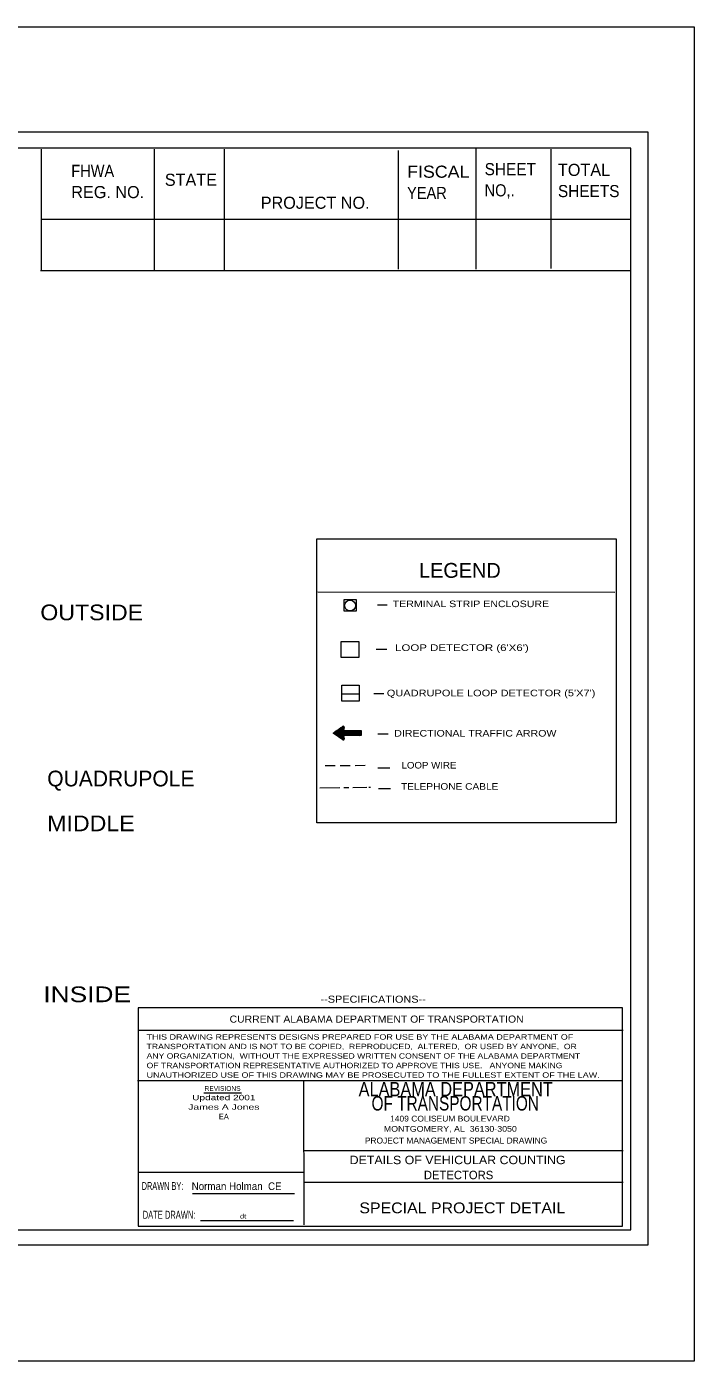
# Model space of a CAD drawing. Extents: x 348728 to 351948, y 349165 to 350311.
# Drawn here: x 351387 to 351948, y 349165 to 350287 of the extents above; entities that cross this region are included whole.
import ezdxf
from ezdxf.enums import TextEntityAlignment as Align

# ---------------------------------------------------------------- set-up
doc = ezdxf.new("R2010")
doc.units = 0
doc.header["$LTSCALE"] = 2.8
doc.linetypes.add('LONG_DASH_SHORT_DASH', pattern=[9.9, 6, -1.2, 1.5, -1.2])
doc.linetypes.add('MEDIUM_DASHED', pattern=[4.5, 3, -1.5])
doc.layers.add('1', color=7, linetype='Continuous', lineweight=13)

msp = doc.modelspace()

# ---------------------------------------------------------------- linework, layer by layer
at = {"layer": '1'}
for p, q in [((351398.88, 350184.019), (351398.88, 350082.451)), ((351493.803, 350184.168), (351493.803, 350082.723)), ((351552.796, 350184.174), (351552.796, 350082.451)), ((351698.915, 350182.953), (351698.915, 350083.148)), ((351764.151, 350184.206), (351764.151, 350083.109)), ((351827.389, 350184.168), (351827.389, 350083.773)), ((351398.904, 350125.298), (351853.356, 350125.298)), ((351399.313, 350125.298), (351894.241, 350125.298)), ((351398.249, 350082.178), (351894.797, 350082.178)), ((351631.384, 349811.973), (351881.043, 349811.707)), ((351681.745, 349800.907), (351689.67, 349800.907)), ((351680.485, 349763.604), (351689.391, 349763.604)), ((351651.56, 349726.24), (351666.305, 349726.24)), ((351678.414, 349726.533), (351686.853, 349726.533)), ((351644.368, 349693.187), (351652.363, 349698.789)), ((351644.527, 349693.103), (351645.201, 349693.779)), ((351644.603, 349693.034), (351645.567, 349693.998)), ((351644.641, 349693.001), (351645.904, 349694.254)), ((351644.704, 349692.977), (351646.266, 349694.516)), ((351644.767, 349692.911), (351646.614, 349694.755)), ((351644.82, 349692.867), (351646.956, 349694.998)), ((351644.893, 349692.847), (351647.311, 349695.228)), ((351644.962, 349692.788), (351647.654, 349695.502)), ((351645.021, 349692.725), (351648.032, 349695.731)), ((351645.092, 349692.71), (351648.362, 349696.001)), ((351645.125, 349692.675), (351648.73, 349696.233)), ((351645.201, 349692.595), (351649.066, 349696.504)), ((351645.268, 349692.569), (351649.435, 349696.724)), ((351645.33, 349692.535), (351649.776, 349696.98)), ((351645.37, 349692.511), (351650.128, 349697.232)), ((351645.431, 349692.446), (351650.496, 349697.456)), ((351645.513, 349692.403), (351650.815, 349697.725)), ((351645.584, 349692.372), (351651.196, 349697.976)), ((351645.626, 349692.313), (351651.518, 349698.21)), ((351645.701, 349692.262), (351651.892, 349698.465)), ((351645.766, 349692.241), (351652.24, 349698.727)), ((351645.814, 349692.175), (351652.501, 349698.862)), ((351645.873, 349692.133), (351652.645, 349698.918)), ((351645.93, 349692.119), (351652.764, 349698.951)), ((351645.989, 349692.061), (351652.888, 349698.951)), ((351646.054, 349692), (351652.968, 349698.918)), ((351646.129, 349691.968), (351653.067, 349698.902)), ((351646.176, 349691.933), (351653.112, 349698.886)), ((351646.232, 349691.892), (351653.203, 349698.839)), ((351646.293, 349691.842), (351653.272, 349698.789)), ((351646.371, 349691.79), (351653.322, 349698.777)), ((351646.424, 349691.781), (351653.39, 349698.708)), ((351646.491, 349691.709), (351653.43, 349698.645)), ((351646.566, 349691.664), (351653.493, 349698.583)), ((351646.614, 349691.647), (351653.515, 349698.525)), ((351646.684, 349691.585), (351653.547, 349698.465)), ((351646.73, 349691.533), (351653.587, 349698.367)), ((351646.796, 349691.508), (351653.614, 349698.32)), ((351646.859, 349691.459), (351653.614, 349698.197)), ((351646.924, 349691.396), (351653.614, 349698.11)), ((351646.997, 349691.37), (351653.587, 349697.981)), ((351647.034, 349691.344), (351653.547, 349697.847)), ((351647.094, 349691.265), (351653.515, 349697.699)), ((351647.158, 349691.244), (351653.493, 349697.577)), ((351647.233, 349691.19), (351653.453, 349697.447)), ((351647.286, 349691.184), (351653.43, 349697.284)), ((351647.357, 349691.108), (351653.39, 349697.171)), ((351647.427, 349691.068), (351653.351, 349696.988)), ((351647.46, 349691.038), (351653.322, 349696.862)), ((351647.527, 349690.986), (351653.289, 349696.724)), ((351647.592, 349690.929), (351653.237, 349696.579)), ((351647.654, 349690.891), (351653.203, 349696.447)), ((351647.706, 349690.843), (351653.165, 349696.312)), ((351647.774, 349690.799), (351653.112, 349696.174)), ((351647.837, 349690.785), (351653.085, 349696.035)), ((351647.895, 349690.738), (351653.067, 349695.902)), ((351647.973, 349690.671), (351653.033, 349695.731)), ((351648.032, 349690.639), (351652.989, 349695.594)), ((351648.094, 349690.596), (351652.951, 349695.47)), ((351648.127, 349690.536), (351652.968, 349695.375)), ((351648.216, 349690.516), (351653.085, 349695.375)), ((351648.257, 349690.46), (351653.194, 349695.375)), ((351648.331, 349690.456), (351653.289, 349695.375)), ((351648.401, 349690.382), (351653.39, 349695.375)), ((351648.46, 349690.337), (351653.493, 349695.375)), ((351648.501, 349690.286), (351653.614, 349695.375)), ((351648.574, 349690.239), (351653.696, 349695.375)), ((351648.619, 349690.208), (351653.816, 349695.375)), ((351648.69, 349690.177), (351653.927, 349695.375)), ((351648.758, 349690.122), (351654.025, 349695.375)), ((351648.813, 349690.062), (351654.126, 349695.375)), ((351648.877, 349690.044), (351654.225, 349695.375)), ((351648.928, 349690.003), (351654.327, 349695.375)), ((351648.989, 349689.933), (351654.415, 349695.375)), ((351649.066, 349689.906), (351654.538, 349695.375)), ((351649.12, 349689.866), (351654.651, 349695.375)), ((351649.199, 349689.825), (351654.755, 349695.375)), ((351649.26, 349689.776), (351654.85, 349695.375)), ((351649.305, 349689.738), (351654.953, 349695.375)), ((351649.363, 349689.675), (351655.055, 349695.375)), ((351649.435, 349689.655), (351655.15, 349695.375)), ((351649.48, 349689.584), (351655.268, 349695.375)), ((351649.563, 349689.581), (351655.371, 349695.375)), ((351649.625, 349689.515), (351655.475, 349695.375)), ((351649.682, 349689.465), (351655.582, 349695.375)), ((351649.734, 349689.438), (351655.698, 349695.375)), ((351649.786, 349689.392), (351655.794, 349695.375)), ((351649.866, 349689.338), (351655.897, 349695.375)), ((351649.933, 349689.313), (351656.011, 349695.375)), ((351649.994, 349689.265), (351656.082, 349695.375)), ((351650.063, 349689.208), (351656.217, 349695.375)), ((351650.095, 349689.182), (351656.3, 349695.375)), ((351650.161, 349689.125), (351656.431, 349695.375)), ((351650.226, 349689.083), (351656.524, 349695.375)), ((351650.287, 349689.055), (351656.611, 349695.375)), ((351650.36, 349689.002), (351656.719, 349695.375)), ((351650.414, 349688.957), (351656.821, 349695.375)), ((351650.483, 349688.904), (351656.952, 349695.375)), ((351650.529, 349688.873), (351657.058, 349695.375)), ((351652.968, 349691.19), (351657.153, 349695.375)), ((351653.085, 349691.19), (351657.253, 349695.375)), ((351653.194, 349691.19), (351657.359, 349695.375)), ((351653.289, 349691.19), (351657.458, 349695.375)), ((351653.39, 349691.19), (351657.553, 349695.375)), ((351653.493, 349691.19), (351657.674, 349695.375)), ((351653.587, 349691.19), (351657.764, 349695.375)), ((351653.696, 349691.19), (351657.859, 349695.375)), ((351653.816, 349691.19), (351657.962, 349695.375)), ((351653.927, 349691.19), (351658.087, 349695.375)), ((351654.025, 349691.19), (351658.188, 349695.375)), ((351654.126, 349691.19), (351658.279, 349695.375)), ((351654.225, 349691.19), (351658.409, 349695.375)), ((351654.327, 349691.19), (351658.503, 349695.375)), ((351654.415, 349691.19), (351658.611, 349695.375)), ((351654.524, 349691.19), (351658.705, 349695.375)), ((351654.651, 349691.19), (351658.819, 349695.375)), ((351654.755, 349691.19), (351658.908, 349695.375)), ((351654.85, 349691.19), (351659.026, 349695.375)), ((351654.953, 349691.19), (351659.141, 349695.375)), ((351655.055, 349691.19), (351659.226, 349695.375)), ((351655.15, 349691.19), (351659.35, 349695.375)), ((351655.268, 349691.19), (351659.461, 349695.375)), ((351655.371, 349691.19), (351659.551, 349695.375)), ((351655.475, 349691.19), (351659.654, 349695.375)), ((351655.572, 349691.19), (351659.757, 349695.375)), ((351655.698, 349691.19), (351659.863, 349695.375)), ((351655.794, 349691.19), (351659.962, 349695.375)), ((351655.897, 349691.19), (351660.054, 349695.375)), ((351656.011, 349691.19), (351660.166, 349695.375)), ((351656.082, 349691.19), (351660.282, 349695.375)), ((351656.217, 349691.19), (351660.395, 349695.375)), ((351656.3, 349691.19), (351660.488, 349695.375)), ((351656.431, 349691.19), (351660.586, 349695.375)), ((351656.524, 349691.19), (351660.685, 349695.375)), ((351656.611, 349691.19), (351660.814, 349695.375)), ((351656.719, 349691.19), (351660.896, 349695.375)), ((351656.821, 349691.19), (351661.023, 349695.375)), ((351656.952, 349691.19), (351661.116, 349695.375)), ((351657.034, 349691.19), (351661.216, 349695.375)), ((351657.141, 349691.19), (351661.31, 349695.375)), ((351657.253, 349691.19), (351661.417, 349695.375)), ((351657.359, 349691.19), (351661.537, 349695.375)), ((351657.458, 349691.19), (351661.616, 349695.375)), ((351657.553, 349691.19), (351661.759, 349695.375)), ((351657.674, 349691.19), (351661.851, 349695.375)), ((351657.764, 349691.19), (351661.952, 349695.375)), ((351657.859, 349691.19), (351662.057, 349695.375)), ((351657.962, 349691.19), (351662.16, 349695.375)), ((351658.087, 349691.19), (351662.252, 349695.375)), ((351658.188, 349691.19), (351662.352, 349695.375)), ((351658.279, 349691.19), (351662.469, 349695.375)), ((351658.409, 349691.19), (351662.558, 349695.375)), ((351658.503, 349691.19), (351662.688, 349695.375)), ((351658.611, 349691.19), (351662.787, 349695.375)), ((351658.705, 349691.19), (351662.893, 349695.375)), ((351658.819, 349691.19), (351662.978, 349695.375)), ((351658.908, 349691.19), (351663.093, 349695.375)), ((351659.026, 349691.19), (351663.2, 349695.375)), ((351659.141, 349691.19), (351663.298, 349695.375)), ((351659.226, 349691.19), (351663.416, 349695.375)), ((351659.337, 349691.19), (351663.495, 349695.375)), ((351659.461, 349691.19), (351663.617, 349695.375)), ((351659.551, 349691.19), (351663.722, 349695.375)), ((351659.654, 349691.19), (351663.816, 349695.375)), ((351659.757, 349691.19), (351663.919, 349695.375)), ((351659.863, 349691.19), (351664.033, 349695.375)), ((351659.961, 349691.19), (351664.145, 349695.375)), ((351660.054, 349691.19), (351664.251, 349695.375)), ((351660.166, 349691.19), (351664.357, 349695.375)), ((351660.282, 349691.19), (351664.443, 349695.375)), ((351660.395, 349691.19), (351664.546, 349695.375)), ((351660.488, 349691.19), (351664.644, 349695.375)), ((351660.586, 349691.19), (351664.758, 349695.375)), ((351660.685, 349691.19), (351664.855, 349695.375)), ((351660.814, 349691.19), (351664.981, 349695.375)), ((351660.882, 349691.19), (351665.084, 349695.375)), ((351661.023, 349691.19), (351665.177, 349695.375)), ((351661.116, 349691.19), (351665.284, 349695.375)), ((351661.216, 349691.19), (351665.382, 349695.375)), ((351661.31, 349691.19), (351665.482, 349695.375)), ((351661.417, 349691.19), (351665.606, 349695.375)), ((351661.537, 349691.19), (351665.679, 349695.375)), ((351661.616, 349691.19), (351665.804, 349695.375)), ((351661.759, 349691.19), (351665.918, 349695.375)), ((351661.851, 349691.19), (351666.023, 349695.375)), ((351661.952, 349691.19), (351666.123, 349695.375)), ((351662.057, 349691.19), (351666.225, 349695.375)), ((351662.16, 349691.19), (351666.338, 349695.375)), ((351662.252, 349691.19), (351666.422, 349695.375)), ((351662.352, 349691.19), (351666.551, 349695.375)), ((351662.449, 349691.19), (351666.65, 349695.375)), ((351662.558, 349691.19), (351666.748, 349695.375)), ((351662.688, 349691.19), (351666.852, 349695.375)), ((351662.787, 349691.19), (351666.945, 349695.375)), ((351662.877, 349691.19), (351667.051, 349695.375)), ((351662.978, 349691.19), (351667.149, 349695.375)), ((351663.093, 349691.19), (351667.28, 349695.375)), ((351663.2, 349691.19), (351667.385, 349695.375)), ((351663.298, 349691.19), (351667.483, 349695.375)), ((351663.413, 349691.19), (351667.583, 349695.375)), ((351663.495, 349691.19), (351667.684, 349695.375)), ((351663.617, 349691.19), (351667.789, 349695.375)), ((351663.722, 349691.19), (351667.805, 349695.292)), ((351663.816, 349691.19), (351667.805, 349695.175)), ((351663.919, 349691.19), (351667.805, 349695.066)), ((351664.033, 349691.19), (351667.805, 349694.974)), ((351664.145, 349691.19), (351667.805, 349694.845)), ((351664.251, 349691.19), (351667.805, 349694.78)), ((351664.357, 349691.19), (351667.805, 349694.67)), ((351664.443, 349691.19), (351667.805, 349694.554)), ((351664.546, 349691.19), (351667.805, 349694.446)), ((351664.644, 349691.19), (351667.805, 349694.341)), ((351664.755, 349691.19), (351667.805, 349694.246)), ((351664.855, 349691.19), (351667.805, 349694.128)), ((351664.981, 349691.19), (351667.805, 349694.038)), ((351665.084, 349691.19), (351667.805, 349693.931)), ((351665.177, 349691.19), (351667.805, 349693.844)), ((351652.438, 349687.538), (351644.368, 349693.187)), ((351644.388, 349693.176), (351644.493, 349693.267)), ((351644.461, 349693.124), (351644.866, 349693.506)), ((351650.596, 349688.84), (351652.951, 349691.184)), ((351650.66, 349688.8), (351652.951, 349691.087)), ((351650.726, 349688.732), (351652.989, 349691.021)), ((351650.762, 349688.709), (351653.01, 349690.923)), ((351650.815, 349688.649), (351653.033, 349690.843)), ((351650.886, 349688.615), (351653.067, 349690.785)), ((351650.966, 349688.574), (351653.085, 349690.671)), ((351651.039, 349688.522), (351653.085, 349690.596)), ((351651.09, 349688.458), (351653.112, 349690.516)), ((351651.155, 349688.452), (351653.146, 349690.456)), ((351651.206, 349688.404), (351653.161, 349690.337)), ((351651.286, 349688.376), (351653.194, 349690.266)), ((351651.319, 349688.325), (351653.194, 349690.185)), ((351651.391, 349688.262), (351653.225, 349690.107)), ((351651.458, 349688.248), (351653.237, 349690.019)), ((351651.518, 349688.173), (351653.267, 349689.933)), ((351651.571, 349688.135), (351653.289, 349689.857)), ((351651.637, 349688.109), (351653.302, 349689.776)), ((351651.687, 349688.057), (351653.349, 349689.675)), ((351651.76, 349688.009), (351653.351, 349689.584)), ((351651.824, 349687.979), (351653.364, 349689.531)), ((351651.892, 349687.93), (351653.39, 349689.438)), ((351651.943, 349687.862), (351653.43, 349689.356)), ((351652.034, 349687.853), (351653.453, 349689.265)), ((351652.09, 349687.796), (351653.453, 349689.208)), ((351652.122, 349687.756), (351653.493, 349689.117)), ((351652.199, 349687.708), (351653.511, 349689.022)), ((351652.261, 349687.672), (351653.515, 349688.931)), ((351652.299, 349687.637), (351653.547, 349688.854)), ((351652.373, 349687.577), (351653.573, 349688.792)), ((351652.417, 349687.538), (351653.587, 349688.709)), ((351652.501, 349687.514), (351653.614, 349688.615)), ((351652.567, 349687.461), (351653.637, 349688.531)), ((351652.642, 349687.457), (351653.661, 349688.453)), ((351652.725, 349687.395), (351653.671, 349688.376)), ((351652.813, 349687.386), (351653.696, 349688.262)), ((351652.921, 349687.379), (351653.696, 349688.173)), ((351653.033, 349687.386), (351653.696, 349688.057)), ((351653.161, 349687.457), (351653.661, 349687.928)), ((351653.39, 349687.577), (351653.515, 349687.672)), ((351665.284, 349691.19), (351667.805, 349693.725)), ((351665.382, 349691.19), (351667.805, 349693.591)), ((351665.482, 349691.19), (351667.805, 349693.506)), ((351665.606, 349691.19), (351667.805, 349693.397)), ((351665.679, 349691.19), (351667.805, 349693.314)), ((351665.802, 349691.19), (351667.805, 349693.194)), ((351665.918, 349691.19), (351667.805, 349693.103)), ((351666.023, 349691.19), (351667.805, 349692.977)), ((351666.123, 349691.19), (351667.805, 349692.911)), ((351666.204, 349691.19), (351667.805, 349692.771)), ((351666.338, 349691.19), (351667.805, 349692.675)), ((351666.422, 349691.19), (351667.805, 349692.569)), ((351666.551, 349691.19), (351667.805, 349692.462)), ((351666.65, 349691.19), (351667.805, 349692.372)), ((351666.737, 349691.19), (351667.805, 349692.248)), ((351666.852, 349691.19), (351667.805, 349692.147)), ((351666.945, 349691.19), (351667.805, 349692.061)), ((351667.051, 349691.19), (351667.805, 349691.933)), ((351667.149, 349691.19), (351667.805, 349691.842)), ((351667.264, 349691.19), (351667.805, 349691.739)), ((351667.385, 349691.19), (351667.805, 349691.647)), ((351667.483, 349691.19), (351667.805, 349691.533)), ((351667.583, 349691.19), (351667.805, 349691.429)), ((351667.684, 349691.19), (351667.805, 349691.317)), ((351667.789, 349691.19), (351667.805, 349691.19)), ((351681.874, 349692.675), (351690.548, 349692.675)), ((351681.874, 349664.051), (351692.078, 349664.051)), ((351682.324, 349646.651), (351692.514, 349646.651)), ((351888.061, 349443.166), (351480.455, 349443.166)), ((351887.331, 349400.682), (351479.724, 349400.682)), ((351619.854, 349279.624), (351619.743, 349401.405)), ((351535.734, 349390.798), (351567.18, 349390.798)), ((351619.66, 349342.111), (351888.061, 349342.111)), ((351480.455, 349324.065), (351619.66, 349324.065)), ((351480.455, 349324.065), (351619.66, 349324.065)), ((351619.66, 349315.574), (351888.061, 349315.574)), ((351526.198, 349306.015), (351611.702, 349306.015)), ((351532.785, 349283.364), (351611.127, 349283.364))]:
    msp.add_line(p, q, dxfattribs=at)
at = {"layer": '1', "linetype": 'MEDIUM_DASHED'}
msp.add_line((351637.682, 349665.964), (351674.543, 349666.076), dxfattribs=at)
at = {"layer": '1', "linetype": 'LONG_DASH_SHORT_DASH'}
for p, q in [((351633.241, 349647.021), (351672.563, 349647.655)), ((351674.196, 349647.682), (351675.843, 349647.708))]:
    msp.add_line(p, q, dxfattribs=at)
at = {"layer": '1'}
for points in [[(351947.979, 350287.026), (351947.979, 349165.026), (350495.979, 349165.026), (350495.979, 350287.026)], [(350525.53, 349263.045), (351909.069, 349263.045), (351909.069, 350198.372), (350525.53, 350198.372)], [(351894.6, 350184.824), (350541.71, 350184.824), (350541.71, 349275.482), (351894.6, 349275.482)], [(351630.585, 349856.566), (351882.405, 349856.566), (351882.405, 349617.597), (351630.585, 349617.597)], [(351653.547, 349805.569), (351663.541, 349805.569), (351663.541, 349795.59), (351653.547, 349795.59)], [(351651.041, 349770.122), (351665.802, 349770.122), (351665.802, 349756.683), (351651.041, 349756.683)], [(351651.56, 349733.572), (351666.305, 349733.572), (351666.305, 349720.141), (351651.56, 349720.141)], [(351887.732, 349462.263), (351480.447, 349462.263), (351480.447, 349278.625), (351887.732, 349278.625)]]:
    msp.add_lwpolyline(points, close=True, dxfattribs=at)
msp.add_lwpolyline([(351653.587, 349697.976), (351652.951, 349695.375), (351667.805, 349695.375), (351667.805, 349691.19), (351652.951, 349691.19), (351653.671, 349688.376)], dxfattribs=at)
msp.add_circle((351658.518, 349800.404), 4.567, dxfattribs=at)
for centre, start, end in [((351652.821, 349698.145), 345.49851, 125.13712), ((351652.9, 349688.171), 234.98548, 14.71405)]:
    msp.add_arc(centre, 0.792, start, end, dxfattribs=at)

# ---------------------------------------------------------------- texts
for s, height, width, p in [('FHWA', 10.18, 0.9, (351424.171, 350160.713)), ('FISCAL', 10.18, 1.1, (351706.493, 350160.041)), ('SHEET', 10.18, 0.95, (351771.674, 350162.186)), ('NO,.', 10.18, 0.9, (351771.674, 350144.37)), ('SHEETS', 10.18, 0.95, (351833.323, 350143.745)), ('YEAR', 10.18, 0.9, (351706.493, 350142.214)), ('OUTSIDE', 13.22, 1.1, (351398.112, 349788.009)), ('TERMINAL STRIP ENCLOSURE', 5.542, 1.2, (351694.436, 349799.049)), ("LOOP DETECTOR (6'X6')", 5.542, 1.3, (351696.409, 349762.215)), ("QUADRUPOLE LOOP DETECTOR (5'X7')", 5.538, 1.25, (351689.432, 349724.095)), ('DIRECTIONAL TRAFFIC ARROW', 5.542, 1.2, (351695.685, 349690.238)), ('LOOP WIRE', 5.542, 1.1, (351701.793, 349663.386)), ('TELEPHONE CABLE', 5.542, 1.15, (351701.334, 349645.544)), ('MIDDLE', 13.22, 1.1, (351403.958, 349610.65)), ('INSIDE', 13.22, 1.25, (351400.678, 349466.949)), ('THIS DRAWING REPRESENTS DESIGNS PREPARED FOR USE BY THE ALABAMA DEPARTMENT OF', 4.523, 1.25, (351487.462, 349435.453)), ('TRANSPORTATION AND IS NOT TO BE COPIED,  REPRODUCED,  ALTERED,  OR USED BY ANYONE,  OR', 4.523, 1.2, (351487.462, 349427.454)), ('ANY ORGANIZATION,  WITHOUT THE EXPRESSED WRITTEN CONSENT OF THE ALABAMA DEPARTMENT', 4.523, 1.2, (351487.462, 349419.471)), ('OF TRANSPORTATION REPRESENTATIVE AUTHORIZED TO APPROVE THIS USE.   ANYONE MAKING', 4.523, 1.2, (351487.462, 349411.463)), ('UNAUTHORIZED USE OF THIS DRAWING MAY BE PROSECUTED TO THE FULLEST EXTENT OF THE LAW.', 4.523, 1.25, (351487.462, 349403.457)), ('PROJECT MANAGEMENT SPECIAL DRAWING', 5.026, 1.05, (351670.989, 349348.11)), ('DRAWN BY:', 6.604, 0.7, (351483.343, 349309.125)), ('DATE DRAWN:', 6.766, 0.7, (351484.216, 349284.804)), ('dt', 3.972, 1.2, (351565.99, 349285.092))]:
    msp.add_text(s, height=height, dxfattribs=dict(at, width=width)).set_placement(p)
for s, height, p in [('TOTAL', 10.18, (351833.323, 350161.561)), ('STATE', 10.18, (351502.797, 350153.239)), ('REG. NO.', 10.18, (351424.171, 350142.894)), ('PROJECT NO.', 10.18, (351583.437, 350133.94)), ('LEGEND', 12.49, (351716.559, 349823.706)), ('QUADRUPOLE', 13.22, (351403.958, 349648.348))]:
    msp.add_text(s, height=height, dxfattribs=at).set_placement(p)
for s, height, width, p in [('--SPECIFICATIONS--', 5.955, 1.15, (351677.962, 349466.478)), ('CURRENT ALABAMA DEPARTMENT OF TRANSPORTATION', 5.955, 1.1, (351680.852, 349449.752)), ('ALABAMA DEPARTMENT', 12.08, 0.85, (351747.376, 349387.764)), ('James A Jones', 4.523, 1.45, (351552.424, 349376.545)), ('Updated 2001', 4.523, 1.4, (351552.425, 349384.519)), ('OF TRANSPORTATION', 12.08, 0.8, (351746.984, 349375.867)), ('EA', 4.523, 0.95, (351552.424, 349368.571)), ('1409 COLISEUM BOULEVARD', 4.83, 1.1, (351742.554, 349366.636)), ('MONTGOMERY, AL  36130-3050', 4.83, 1.15, (351742.861, 349358.036)), ('DETAILS OF VEHICULAR COUNTING', 7.073, 1.1, (351748.967, 349330.762)), ('DETAILS OF VEHICULAR COUNTING', 7.073, 1.1, (351748.967, 349330.762)), ('Norman Holman  CE', 6.448, 0.95, (351563.179, 349309.011)), ('SPECIAL PROJECT DETAIL', 9.089, 1.1, (351752.913, 349289.473))]:
    msp.add_text(s, height=height, dxfattribs=dict(at, width=width)).set_placement(p, align=Align.CENTER)
for s, height, p in [('REVISIONS', 4.023, (351551.369, 349392.379)), ('DETECTORS', 7.073, (351749.781, 349318.135)), ('DETECTORS', 7.073, (351749.781, 349318.135))]:
    msp.add_text(s, height=height, dxfattribs=at).set_placement(p, align=Align.CENTER)

doc.saveas('drawing.dxf')
